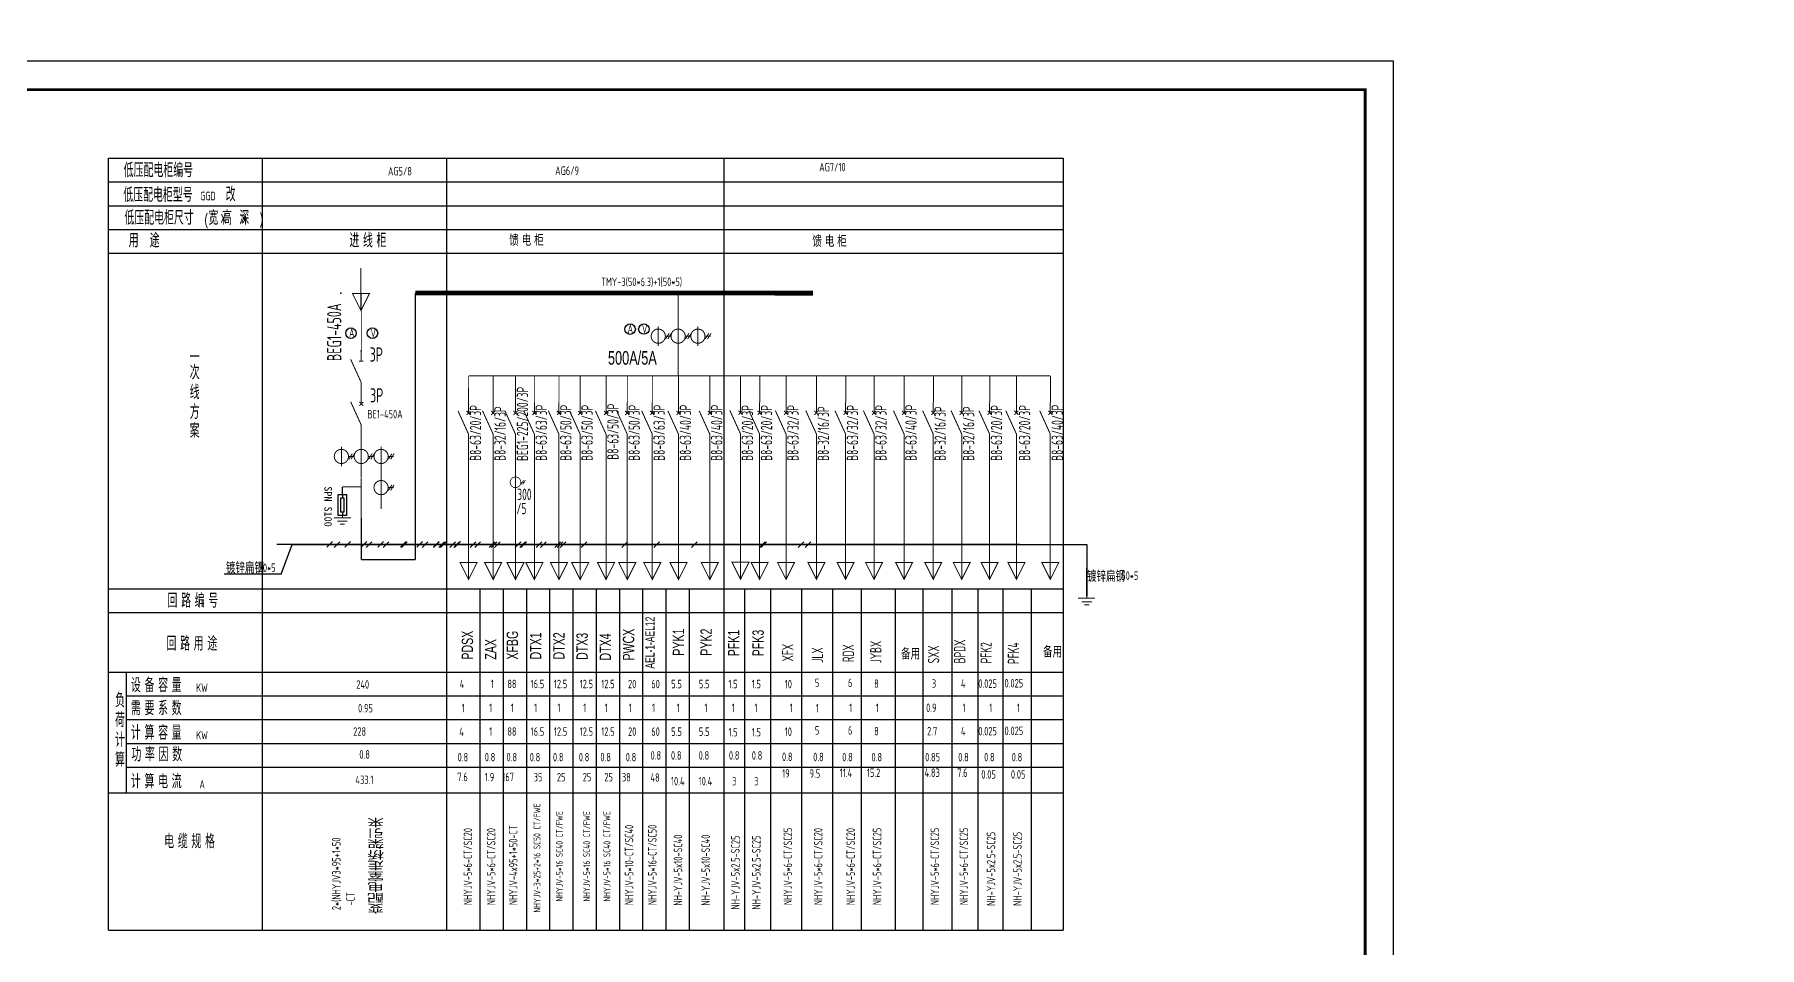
# Model space of a CAD drawing. Extents: x 2166032 to 5302137, y 581493 to 2416206.
# Drawn here: x 2860537 to 2921441, y 1016544 to 1048777 of the extents above; entities that cross this region are included whole.
import ezdxf

# ---------------------------------------------------------------- set-up
doc = ezdxf.new("R2010")
doc.units = 0
doc.header["$LTSCALE"] = 1000
doc.header["$MEASUREMENT"] = 0
doc.linetypes.add('CENTER2', pattern=[1.14, 0.75, -0.13, 0.13, -0.13])
doc.linetypes.add('DASHDOT', pattern=[1, 0.5, -0.25, 0, -0.25])
for name, color, linetype in [('A', 3, 'Continuous'), ('BX', 6, 'Continuous'), ('ELEMENT', 100, 'Continuous'), ('EQUIP', 80, 'Continuous'), ('FBX', 7, 'Continuous'), ('PUB_TITLE', 137, 'Continuous'), ('SHTLN', 4, 'Continuous'), ('TEL_TEXT', 7, 'Continuous'), ('TH_WIRE', 4, 'Continuous'), ('WIRE', 6, 'Continuous'), ('WIRE-母线', 6, 'Continuous'), ('WIRE-消防', 4, 'Continuous'), ('WIRE-系统', 4, 'Continuous'), ('YM', 3, 'Continuous'), ('电气', 3, 'Continuous')]:
    doc.layers.add(name, color=color, linetype=linetype)
doc.styles.add('_TEL_DIM', font='@tssdeng.shx', dxfattribs={"width": 0.8, "height": 3.5, "bigfont": '!tssdchn.shx'})
doc.styles.add('FS', font='arr.shx', dxfattribs={"width": 0.75, "bigfont": 'fs.shx'})
doc.styles.add('H1', font='simsun.ttc')
doc.styles.add('HZ', font='！tssdeng.shx', dxfattribs={"bigfont": '！tssdchn.shx'})
doc.styles.add('ROMAND', font='tssdeng.shx', dxfattribs={"bigfont": 'tssdchn.shx'})
doc.styles.get("Standard").update_dxf_attribs({"font": 'tssdeng.shx', "bigfont": 'tssdchn.shx'})

# ---------------------------------------------------------------- blocks, each defined once
blk = doc.blocks.new('$element$00000584')
at = {"const_width": 0.0233}
for points in [[(0, 0), (0, -1)], [(-0.467, -0.267), (-0.467, -0.733)], [(0.467, -0.267), (0.467, -0.733)], [(-0.3, -0.5), (-0.167, -0.5)], [(-0.211, -0.433), (-0.294, -0.567)], [(-0.158, -0.433), (-0.242, -0.567)], [(0.167, -0.5), (0.3, -0.5)], [(0.256, -0.433), (0.172, -0.567)], [(0.308, -0.433), (0.225, -0.567)], [(0.633, -0.5), (0.767, -0.5)], [(0.722, -0.433), (0.639, -0.567)], [(0.775, -0.433), (0.692, -0.567)]]:
    blk.add_lwpolyline(points, dxfattribs=at)
for points in [[(-0.467, -0.333, 1), (-0.467, -0.667, 1), (-0.467, -0.333)], [(0, -0.333, 1), (0, -0.667, 1), (0, -0.333)], [(0.467, -0.333, 1), (0.467, -0.667, 1), (0.467, -0.333)]]:
    blk.add_lwpolyline(points, format="xyb", close=True, dxfattribs=at)
at = {"flags": 9}
blk.add_attdef('S', (0, 0), '', height=0.00000667, dxfattribs=at)
blk = doc.blocks.new('$element$00000282')
at = {"const_width": 0.0233}
blk.add_lwpolyline([(0, 0), (0, -1)], dxfattribs=at)
blk.add_lwpolyline([(-0.2, -0.6), (0.2, -0.6), (0, -1), (-0.2, -0.6)], close=True, dxfattribs=at)
at = {"flags": 9}
blk.add_attdef('S', (0, 0), '', height=0.00000667, dxfattribs=at)
blk = doc.blocks.new('$element$00000578')
at = {"const_width": 0.0233}
for points in [[(0, 0), (0, -0.25)], [(0, -1), (0, -0.75), (-0.25, -0.2)], [(-0.05, -0.25), (0.05, -0.25)]]:
    blk.add_lwpolyline(points, dxfattribs=at)
at = {"flags": 9}
blk.add_attdef('S', (0, 0), '', height=0.00000667, dxfattribs=at)
blk = doc.blocks.new('$element$00000576')
at = {"const_width": 0.0233}
for points in [[(0, 0), (0, -0.25)], [(0, -1), (0, -0.75), (-0.25, -0.2)], [(-0.047, -0.297), (0.047, -0.203)], [(-0.047, -0.203), (0.047, -0.297)]]:
    blk.add_lwpolyline(points, dxfattribs=at)
at = {"flags": 9}
blk.add_attdef('S', (0, 0), '', height=0.00000667, dxfattribs=at)
blk = doc.blocks.new('_SHTLN')
blk.add_line((0.4, 0.4), (-0.4, -0.4))
blk = doc.blocks.new('_LINKPT1')
blk.add_line((0, 0), (0, 0))
blk = doc.blocks.new('M_Z25JXU')
for p, q in [((0.75, 0.6), (-0.75, 0.6)), ((-0.75, 0.6), (-0.75, 0)), ((-0.75, 0.3), (-0.5, 0.3)), ((-0.75, 0), (0.75, 0)), ((0.5, 0.3), (0.75, 0.3)), ((0.75, 0), (0.75, 0.6))]:
    blk.add_line(p, q)
blk.add_lwpolyline([(-0.5, 0.4), (-0.5, 0.2), (0.5, 0.2), (0.5, 0.4)], close=True)
for p in [(-0.75, 0.3), (0, 0.6), (0, 0), (0.75, 0.3)]:
    blk.add_blockref('_LINKPT1', p)
at = {"width": 0.8, "flags": 9}
blk.add_attdef('A', (0, 0), '', height=0.00002, dxfattribs=at)
blk = doc.blocks.new('$element$00000189')
at = {"const_width": 0.0233}
for points in [[(0, 0), (0, -1)], [(0.167, -0.5), (0.3, -0.5)], [(0.256, -0.433), (0.172, -0.567)], [(0.308, -0.433), (0.225, -0.567)]]:
    blk.add_lwpolyline(points, dxfattribs=at)
blk.add_lwpolyline([(0, -0.333, 1), (0, -0.667, 1), (0, -0.333)], format="xyb", close=True, dxfattribs=at)
at = {"flags": 9}
blk.add_attdef('S', (0, 0), '', height=0.00000667, dxfattribs=at)

msp = doc.modelspace()

# ---------------------------------------------------------------- linework, layer by layer
for p, q in [((2863147.3, 1017154.7), (2863147.3, 1044412)), ((2863147.3, 1044412), (2896856.3, 1044412)), ((2868575.7, 1044412), (2868575.7, 1017154.7)), ((2868575.7, 1044412), (2868575.7, 1017154.7)), ((2884878.3, 1044412), (2884878.3, 1017154.7)), ((2896856.3, 1044412), (2896856.3, 1017154.7)), ((2863147.3, 1043572), (2896856.3, 1043572)), ((2863147.3, 1042732), (2896856.3, 1042732)), ((2863147.3, 1041892), (2896856.3, 1041892)), ((2863147.3, 1041052), (2896856.3, 1041052)), ((2863147.3, 1029208.1), (2896856.3, 1029208.1)), ((2876262.8, 1029208.1), (2876262.8, 1017154.7)), ((2877083.4, 1029208.1), (2877083.4, 1017154.7)), ((2877904, 1029208.1), (2877904, 1017154.7)), ((2878724.6, 1029208.1), (2878724.6, 1017154.7)), ((2879545.2, 1029208.1), (2879545.2, 1017154.7)), ((2880365.8, 1029208.1), (2880365.8, 1017154.7)), ((2881186.4, 1029208.1), (2881186.4, 1017154.7)), ((2882007, 1029208.1), (2882007, 1017154.7)), ((2882827.6, 1029208.1), (2882827.6, 1017154.7)), ((2883648.2, 1029208.1), (2883648.2, 1017154.7)), ((2883648.2, 1029208.1), (2883648.2, 1017154.7)), ((2884878.3, 1029208.1), (2884878.3, 1017154.7)), ((2885599.3, 1029208.1), (2885599.3, 1017154.7)), ((2886521, 1029208.1), (2886521, 1017154.7)), ((2887622.5, 1029208.1), (2887622.5, 1017154.7)), ((2888713, 1029208.1), (2888713, 1017154.7)), ((2889720.5, 1029208.1), (2889720.5, 1017154.7)), ((2890926.3, 1029208.1), (2890926.3, 1017154.7)), ((2890926.3, 1029208.1), (2890926.3, 1017154.7)), ((2891906.3, 1029208.1), (2891906.3, 1017154.7)), ((2891906.3, 1029208.1), (2891906.3, 1017154.7)), ((2892923.8, 1029208.1), (2892923.8, 1017154.7)), ((2892923.8, 1029208.1), (2892923.8, 1017154.7)), ((2893840.3, 1029208.1), (2893840.3, 1017154.7)), ((2893840.3, 1029208.1), (2893840.3, 1017154.7)), ((2894723.3, 1029208.1), (2894723.3, 1017154.7)), ((2894723.3, 1029208.1), (2894723.3, 1017154.7)), ((2895722.2, 1029208.1), (2895722.2, 1017154.7)), ((2895722.2, 1029208.1), (2895722.2, 1017154.7)), ((2896856.3, 1029208.1), (2896856.3, 1017154.7)), ((2896856.3, 1029208.1), (2896856.3, 1017154.7)), ((2863147.3, 1028368.1), (2896856.3, 1028368.1)), ((2896856.3, 1027753.7), (2896856.3, 1017154.7)), ((2863147.3, 1026268.1), (2896856.3, 1026268.1)), ((2863787.2, 1022000.5), (2863787.2, 1026268.1)), ((2863787.2, 1025428.1), (2896856.3, 1025428.1)), ((2863787.2, 1024588.1), (2896856.3, 1024588.1)), ((2863787.2, 1023748.1), (2896856.3, 1023748.1)), ((2863787.2, 1022908.1), (2896856.3, 1022908.1)), ((2863147.3, 1022000.5), (2896856.3, 1022000.5)), ((2863147.3, 1017154.7), (2896856.3, 1017154.7))]:
    msp.add_line(p, q)
at = {"const_width": 35}
for points in [[(2882560.3, 1038476.5), (2882560.3, 1037776.5)], [(2883960.3, 1038476.5), (2883960.3, 1037776.5)], [(2882810.3, 1038126.5), (2883010.3, 1038126.5)], [(2882943.7, 1038226.5), (2882818.7, 1038026.5)], [(2883022.8, 1038226.5), (2882897.8, 1038026.5)], [(2883510.3, 1038126.5), (2883710.3, 1038126.5)], [(2883643.7, 1038226.5), (2883518.7, 1038026.5)], [(2883722.8, 1038226.5), (2883597.8, 1038026.5)], [(2884210.3, 1038126.5), (2884410.3, 1038126.5)], [(2884343.7, 1038226.5), (2884218.7, 1038026.5)], [(2884422.8, 1038226.5), (2884297.8, 1038026.5)]]:
    msp.add_lwpolyline(points, dxfattribs=at)
for points in [[(2882560.3, 1038376.5, 1), (2882560.3, 1037876.5, 1), (2882560.3, 1038376.5)], [(2883260.3, 1038376.5, 1), (2883260.3, 1037876.5, 1), (2883260.3, 1038376.5)], [(2883960.3, 1038376.5, 1), (2883960.3, 1037876.5, 1), (2883960.3, 1038376.5)]]:
    msp.add_lwpolyline(points, format="xyb", close=True, dxfattribs=at)
at = {"color": 3, "linetype": 'Continuous', "const_width": 36}
for points in [[(2871407.4, 1031792.2), (2871407.4, 1031718.3), (2871117.1, 1031718.3), (2871717.1, 1031718.3)], [(2871227.4, 1031598.3), (2871587.4, 1031598.3)], [(2871321.7, 1031490.9), (2871493.1, 1031490.9)], [(2897692.9, 1028947.2), (2897692.9, 1028873.3), (2897983.3, 1028873.3), (2897383.3, 1028873.3)], [(2897872.9, 1028753.3), (2897512.9, 1028753.3)], [(2897778.6, 1028645.9), (2897607.2, 1028645.9)]]:
    msp.add_lwpolyline(points, dxfattribs=at)
msp.add_circle((2604640.5, 1020101.3), 438608.5)
at = {"layer": 'A', "color": 3, "const_width": 25.2}
msp.add_lwpolyline([(2872073.1, 1039648.5), (2872073.1, 1037614)], dxfattribs=at)
at = {"layer": 'A', "const_width": 50.4}
for points in [[(2873979.3, 1030238.7), (2873979.3, 1039648.5)], [(2872073.1, 1031712.9), (2872073.1, 1030238.7)], [(2872073.1, 1030238.7), (2873979.3, 1030238.7)]]:
    msp.add_lwpolyline(points, dxfattribs=at)
at = {"layer": 'EQUIP', "color": 0}
msp.add_line((2875079.6, 1044412), (2875079.6, 1017154.7), dxfattribs=at)
at = {"layer": 'EQUIP'}
for q in [(2869635.2, 1030775), (2867230, 1029721.1)]:
    msp.add_line((2869244, 1029721.1), q, dxfattribs=at)
at = {"layer": 'EQUIP', "ltscale": 0.1, "const_width": 40}
for points in [[(2871407.4, 1032805.3), (2872073.1, 1032805.3)], [(2871407.4, 1032542.2), (2871407.4, 1032805.3)]]:
    msp.add_lwpolyline(points, dxfattribs=at)
at = {"layer": 'FBX'}
for centre in [(2871709.4, 1038232.7), (2872468, 1038232.7), (2881566, 1038375.9), (2882051.8, 1038377.8)]:
    msp.add_circle(centre, 185.8, dxfattribs=at)
at = {"layer": 'PUB_TITLE'}
msp.add_lwpolyline([(2803419.4, 988432.2), (2908519.4, 988432.2), (2908519.4, 1047832.2), (2803419.4, 1047832.2)], close=True, dxfattribs=at)
at = {"layer": 'PUB_TITLE', "const_width": 100}
msp.add_lwpolyline([(2805919.4, 989432.2), (2907519.4, 989432.2), (2907519.4, 1046832.2), (2805919.4, 1046832.2)], close=True, dxfattribs=at)
at = {"layer": 'TH_WIRE', "linetype": 'CENTER2', "ltscale": 0.03, "const_width": 50}
for points in [[(2869084.8, 1030775), (2897692.9, 1030770)], [(2897692.9, 1028947.2), (2897692.9, 1029935.4)]]:
    msp.add_lwpolyline(points, dxfattribs=at)
at = {"layer": 'TH_WIRE', "linetype": 'CENTER2', "ltscale": 0.1, "const_width": 50}
msp.add_lwpolyline([(2897692.9, 1030770), (2897692.9, 1029935.4)], dxfattribs=at)
at = {"layer": 'WIRE'}
for p, q in [((2869598.1, 1030769.7), (2894224.8, 1030769.7)), ((2897692.9, 1028947.2), (2897692.9, 1029935.4))]:
    msp.add_line(p, q, dxfattribs=at)
at = {"layer": 'WIRE', "ltscale": 0.1}
msp.add_line((2897692.9, 1030770), (2897692.9, 1029935.4), dxfattribs=at)
at = {"layer": 'WIRE-母线'}
for p in [(2871346.9, 1039648.9), (2881022.8, 1039646.1), (2872073.1, 1037614)]:
    msp.add_point(p, dxfattribs=at)
at = {"layer": 'WIRE-消防', "const_width": 30}
for points in [[(2883260.3, 1039647.1), (2883260.3, 1036726)], [(2875862.5, 1035792.6), (2875863.8, 1036721.1)], [(2876730.6, 1035791.7), (2876729.8, 1036720.1)], [(2877520.8, 1035791.7), (2877520.8, 1036718)], [(2878185.7, 1035791.6), (2878187, 1036720.1)], [(2879053.8, 1035790.7), (2879053, 1036719.1)], [(2879804.5, 1035783), (2879804.5, 1036721.1)], [(2880718, 1035790.7), (2880718, 1036717)], [(2881467, 1035790.7), (2881467, 1036721.1)], [(2882349.3, 1035790.7), (2882351, 1036721.1)]]:
    msp.add_lwpolyline(points, dxfattribs=at)
at = {"layer": 'WIRE-系统', "ltscale": 0.5, "const_width": 35}
for points in [[(2875863.8, 1036721.1), (2896405.6, 1036721.1)], [(2883044.9, 1036721.1), (2883044.9, 1036721.1)], [(2883275, 1035787), (2883275.5, 1036719.5)], [(2884381.2, 1035790.7), (2884381.2, 1036721.1)], [(2885463.9, 1035803.2), (2885463.9, 1036733.6)], [(2886142, 1035796.7), (2886142, 1036721.1)], [(2887075.3, 1035796.7), (2887075.3, 1036721.1)], [(2888147.8, 1035796.7), (2888147.8, 1036721.1)], [(2889177.3, 1035796.7), (2889177.3, 1036721.1)], [(2890181.8, 1035796.7), (2890181.8, 1036721.1)], [(2891243.1, 1035796.7), (2891243.1, 1036721.1)], [(2892272.6, 1035796.7), (2892272.6, 1036721.1)], [(2893277.1, 1035796.7), (2893277.1, 1036721.1)], [(2894261.8, 1035796.7), (2894261.8, 1036721.1)], [(2895209.8, 1035796.7), (2895209.8, 1036721.1)], [(2896405.6, 1035796.7), (2896405.6, 1036721.1)], [(2875862.5, 1034292.6), (2875862.5, 1031035.6)], [(2876730.6, 1034291.7), (2876730.6, 1031034.6)], [(2877518.6, 1034291.7), (2877518.6, 1031034.6)], [(2878185.7, 1034291.6), (2878185.7, 1031034.6)], [(2879053.8, 1034290.7), (2879053.8, 1031033.6)], [(2879803.8, 1034290.7), (2879803.8, 1031033.6)], [(2880715.8, 1034290.7), (2880715.8, 1031033.6)], [(2881465.8, 1034290.7), (2881465.8, 1031033.6)], [(2882349.3, 1034290.7), (2882349.3, 1031033.6)], [(2883275.3, 1034289.7), (2883275.3, 1031032.6)], [(2884379.7, 1034290.7), (2884379.7, 1031033.6)], [(2885462.5, 1034303.2), (2885462.5, 1031046.1)], [(2886138, 1034296.7), (2886138, 1031039.7)], [(2887071.3, 1034296.7), (2887071.3, 1031039.7)], [(2888143.8, 1034296.7), (2888143.8, 1031039.7)], [(2889173.3, 1034296.7), (2889173.3, 1031039.7)], [(2890177.8, 1034296.7), (2890177.8, 1031039.7)], [(2891239.1, 1034296.7), (2891239.1, 1031039.7)], [(2892268.6, 1034296.7), (2892268.6, 1031039.7)], [(2893273.1, 1034296.7), (2893273.1, 1031039.7)], [(2894257.8, 1034296.7), (2894257.8, 1031039.7)], [(2895205.8, 1034296.7), (2895205.8, 1031039.7)], [(2896401.7, 1034296.7), (2896401.7, 1031039.7)], [(2872073.1, 1033114), (2872073.1, 1031712.9)]]:
    msp.add_lwpolyline(points, dxfattribs=at)
at = {"layer": 'WIRE-系统', "ltscale": 0.5}
msp.add_lwpolyline([(2881022.8, 1036721.1), (2881022.8, 1036721.1)], dxfattribs=at)
at = {"layer": 'YM', "const_width": 168}
msp.add_lwpolyline([(2888027.8, 1039646.4), (2873979.3, 1039648.5)], dxfattribs=at)

# ---------------------------------------------------------------- block references
at = {"layer": 'ELEMENT'}
for name, p, xscale, yscale, zscale in [('$element$00000282', (2872063.4, 1040529.3), 1500, 1500, 1500), ('$element$00000578', (2872073.1, 1037614), 1500, 1500, 1500), ('$element$00000576', (2872073.1, 1036114), 1500, 1500, 1500), ('$element$00000576', (2875862.5, 1035792.6), 1500, 1500, 1500), ('$element$00000576', (2876730.6, 1035791.7), 1500, 1500, 1500), ('$element$00000576', (2877518.6, 1035791.7), 1500, 1500, 1500), ('$element$00000576', (2878185.7, 1035791.6), 1500, 1500, 1500), ('$element$00000576', (2879053.8, 1035790.7), 1500, 1500, 1500), ('$element$00000576', (2879803.8, 1035790.7), 1500, 1500, 1500), ('$element$00000576', (2880715.8, 1035790.7), 1500, 1500, 1500), ('$element$00000576', (2881465.8, 1035790.7), 1500, 1500, 1500), ('$element$00000576', (2882349.3, 1035790.7), 1500, 1500, 1500), ('$element$00000576', (2883275.3, 1035789.7), 1500, 1500, 1500), ('$element$00000576', (2884379.7, 1035790.7), 1500, 1500, 1500), ('$element$00000576', (2885462.5, 1035803.2), 1500, 1500, 1500), ('$element$00000576', (2886138, 1035796.7), 1500, 1500, 1500), ('$element$00000576', (2887071.3, 1035796.7), 1500, 1500, 1500), ('$element$00000576', (2888143.8, 1035796.7), 1500, 1500, 1500), ('$element$00000576', (2889173.3, 1035796.7), 1500, 1500, 1500), ('$element$00000576', (2890177.8, 1035796.7), 1500, 1500, 1500), ('$element$00000576', (2891239.1, 1035796.7), 1500, 1500, 1500), ('$element$00000576', (2892268.6, 1035796.7), 1500, 1500, 1500), ('$element$00000576', (2893273.1, 1035796.7), 1500, 1500, 1500), ('$element$00000576', (2894257.8, 1035796.7), 1500, 1500, 1500), ('$element$00000576', (2895205.8, 1035796.7), 1500, 1500, 1500), ('$element$00000576', (2896401.7, 1035796.7), 1500, 1500, 1500), ('$element$00000584', (2872073.1, 1034630.9), 1500, 1500, 1500), ('$element$00000189', (2872773.1, 1033530.9), 1500, 1500, 1500), ('$element$00000189', (2877518.6, 1033529.8), 1125, 1125, 1125), ('$element$00000189', (2877518.6, 1033529.8), 1125, 1125, 1125), ('$element$00000282', (2875862.5, 1031035.6), 1500, 1500, 1500), ('$element$00000282', (2876730.6, 1031034.6), 1500, 1500, 1500), ('$element$00000282', (2877518.6, 1031034.6), 1500, 1500, 1500), ('$element$00000282', (2878185.7, 1031034.6), 1500, 1500, 1500), ('$element$00000282', (2879053.8, 1031033.6), 1500, 1500, 1500), ('$element$00000282', (2879803.8, 1031033.6), 1500, 1500, 1500), ('$element$00000282', (2880715.8, 1031033.6), 1500, 1500, 1500), ('$element$00000282', (2881465.8, 1031033.6), 1500, 1500, 1500), ('$element$00000282', (2882349.3, 1031033.6), 1500, 1500, 1500), ('$element$00000282', (2883275.3, 1031032.6), 1500, 1500, 1500), ('$element$00000282', (2884379.7, 1031033.6), 1500, 1500, 1500), ('$element$00000282', (2885462.5, 1031046.1), 1500, 1500, 1500), ('$element$00000282', (2886138, 1031039.7), 1500, 1500, 1500), ('$element$00000282', (2887071.3, 1031039.7), 1500, 1500, 1500), ('$element$00000282', (2888143.8, 1031039.7), 1500, 1500, 1500), ('$element$00000282', (2889173.3, 1031039.7), 1500, 1500, 1500), ('$element$00000282', (2890177.8, 1031039.7), 1500, 1500, 1500), ('$element$00000282', (2891239.1, 1031039.7), 1500, 1500, 1500), ('$element$00000282', (2892268.6, 1031039.7), 1500, 1500, 1500), ('$element$00000282', (2893273.1, 1031039.7), 1500, 1500, 1500), ('$element$00000282', (2894257.8, 1031039.7), 1500, 1500, 1500), ('$element$00000282', (2895205.8, 1031039.7), 1500, 1500, 1500), ('$element$00000282', (2896401.7, 1031039.7), 1500, 1500, 1500)]:
    msp.add_blockref(name, p, dxfattribs=dict(at, xscale=xscale, yscale=yscale, zscale=zscale))
at = {"layer": 'EQUIP', "ltscale": 0.1, "xscale": -500, "yscale": 500, "zscale": 500, "rotation": 90}
msp.add_blockref('M_Z25JXU', (2871557.4, 1032167.2), dxfattribs=at)
at = {"layer": 'SHTLN', "xscale": 250, "yscale": 250, "zscale": 250}
for p in [(2870957.1, 1030775), (2871218.5, 1030769.7), (2871588.4, 1030775), (2872171.2, 1030775), (2872343.5, 1030769.7), (2872758.4, 1030775), (2872950.1, 1030769.7), (2873557.9, 1030775), (2873595, 1030769.7), (2874140.6, 1030775), (2874326.8, 1030768.4), (2874720, 1030769.7), (2874727.9, 1030775), (2874909.5, 1030768.4), (2874976.6, 1030769.7), (2875305.4, 1030771.8), (2875446.3, 1030769.4), (2875483.2, 1030772.8), (2876022.8, 1030770.7), (2876182.9, 1030769.4), (2876685.6, 1030771.8), (2876765.6, 1030769.4), (2876877.8, 1030770.7), (2877612.6, 1030771.8), (2877769.5, 1030768.4), (2877806.4, 1030771.8), (2878346, 1030769.7), (2878506.1, 1030768.4), (2879008.8, 1030770.8), (2879088.8, 1030768.4), (2879201, 1030769.7), (2879935.8, 1030770.8), (2881378.1, 1030770.8), (2882503.1, 1030770.8), (2883827.6, 1030770.8), (2886229.6, 1030770.8), (2886281.7, 1030770.8), (2887596.8, 1030769.7), (2887844.9, 1030769.7)]:
    msp.add_blockref('_SHTLN', p, dxfattribs=at)

# ---------------------------------------------------------------- texts
at = {"width": 0.7}
for s, height, style, p in [('低压配电柜编号', 500, 'HZ', (2863686.9, 1043738.8)), ('低压配电柜型号', 500, 'HZ', (2863670, 1042867.2)), ('改', 500, 'HZ', (2867286.4, 1042889.8)), ('低压配电柜尺寸    宽 高  深', 500, 'HZ', (2863710.2, 1042059.1)), ('用   途', 500, 'HZ', (2863863.5, 1041258.9)), ('进 线 柜', 500, 'HZ', (2871653.6, 1041257.2)), ('一', 500, 'HZ', (2866016.6, 1037145.2)), ('500A/5A', 480, 'FS', (2880783.8, 1037120.2)), ('次', 500, 'HZ', (2866016.6, 1036601.2)), ('线', 500, 'HZ', (2866016.6, 1035901.2)), ('方', 500, 'HZ', (2866016.6, 1035201.2)), ('案', 500, 'HZ', (2866016.6, 1034537.9)), ('回 路 编 号', 500, 'HZ', (2865232.9, 1028540.5)), ('回 路 用 途', 500, 'HZ', (2865197.7, 1027024.9)), ('设 备 容 量', 500, 'HZ', (2863940.2, 1025557.6)), ('负', 500, 'HZ', (2863379.3, 1025026.3)), ('需 要 系 数', 500, 'HZ', (2863940.2, 1024746.1)), ('荷', 500, 'HZ', (2863379.3, 1024326.3)), ('计 算 容 量', 500, 'HZ', (2863940.2, 1023878.9)), ('计', 500, 'HZ', (2863379.3, 1023626.3)), ('算', 500, 'HZ', (2863379.3, 1022926.3)), ('功 率 因 数', 500, 'HZ', (2863958, 1023111.6)), ('计 算 电 流', 500, 'HZ', (2863940.2, 1022159.8)), ('电 缆 规 格', 500, 'HZ', (2865116.1, 1020043.3))]:
    msp.add_text(s, height=height, dxfattribs=dict(at, style=style)).set_placement(p)
at = {"layer": 'BX', "color": 3, "style": 'HZ', "width": 0.7}
for s, p in [('(', (2866536.5, 1042059.1)), ('x', (2867111.7, 1042134.7)), ('x', (2867829.6, 1042134.7)), (')', (2868487.1, 1042082.6)), ('馈 电 柜', (2877297.5, 1041315.8)), ('馈 电 柜', (2888000.5, 1041276.8)), ('镀锌扁钢', (2867295.7, 1029749.9)), ('镀锌扁钢', (2897697.7, 1029451.9)), ('备用', (2891133.2, 1026711.2)), ('备用', (2896144.8, 1026784.3))]:
    msp.add_text(s, height=400, dxfattribs=at).set_placement(p)
for s, height, p in [('AEL-1-AEL12', 320, (2882427.1, 1026391.8)), ('PDSX', 400, (2876020.8, 1026707.5)), ('XFBG', 400, (2877608.6, 1026707.5)), ('DTX1', 400, (2878429.2, 1026713.7)), ('DTX2', 400, (2879249.8, 1026713.7)), ('DTX3', 400, (2880070.4, 1026696.5)), ('DTX4', 400, (2880891, 1026674.5)), ('PWCX', 400, (2881711.6, 1026674.5)), ('PYK1', 400, (2883472.9, 1026845.9)), ('PYK2', 400, (2884450.4, 1026845.9)), ('PFK1', 400, (2885420.7, 1026824.6)), ('PFK3', 400, (2886285.7, 1026824.6)), ('ZAX', 400, (2876841.4, 1026707.5))]:
    msp.add_text(s, height=height, rotation=90, dxfattribs=at).set_placement(p)
at = {"layer": 'FBX', "style": 'ROMAND', "width": 0.6}
for s, p in [('A', (2881477.6, 1038241)), ('V', (2881986.1, 1038226.9)), ('A', (2871643.5, 1038097.9)), ('V', (2872402.3, 1038081.9))]:
    msp.add_text(s, height=300, dxfattribs=at).set_placement(p)
at = {"layer": 'TEL_TEXT', "style": '_TEL_DIM', "width": 0.64}
for s, height, p in [('BEG1-450A', 500, (2871368, 1037248.5)), ('BEG1-225/200/3P', 400, (2877965.6, 1033722.4)), ('B8-63/20/3P', 400, (2876306.5, 1033726.8)), ('B8-32/16/3P', 400, (2877174, 1033726.8)), ('B8-63/63/3P', 400, (2878629.1, 1033726.8)), ('B8-63/50/3P', 400, (2879497.2, 1033726.8)), ('B8-63/50/3P', 400, (2880247.2, 1033726.8)), ('B8-63/50/3P', 400, (2881159.2, 1033768)), ('B8-63/50/3P', 400, (2881909.2, 1033726.8)), ('B8-63/63/3P', 400, (2882792.7, 1033726.8)), ('B8-63/40/3P', 400, (2883718.7, 1033726.8)), ('B8-63/40/3P', 400, (2884823.1, 1033726.8)), ('B8-63/20/3P', 400, (2885906.4, 1033726.8)), ('B8-63/20/3P', 400, (2886581.9, 1033726.8)), ('B8-63/32/3P', 400, (2887515.2, 1033726.8)), ('B8-32/16/3P', 400, (2888587.7, 1033726.8)), ('B8-63/32/3P', 400, (2889617.2, 1033726.8)), ('B8-63/32/3P', 400, (2890621.7, 1033726.8)), ('B8-63/40/3P', 400, (2891683, 1033726.8)), ('B8-32/16/3P', 400, (2892712.5, 1033726.8)), ('B8-32/16/3P', 400, (2893717, 1033726.8)), ('B8-63/20/3P', 400, (2894701.7, 1033726.8)), ('B8-63/20/3P', 400, (2895692.8, 1033726.8)), ('B8-63/40/3P', 400, (2896845.6, 1033726.8)), ('XFX', 400, (2887330.4, 1026646)), ('JLX', 400, (2888376.1, 1026596.2)), ('RDX', 400, (2889470.4, 1026615.5)), ('JYBX', 400, (2890441.4, 1026576)), ('SXX', 400, (2892479.4, 1026576)), ('BPDX', 400, (2893402.3, 1026576)), ('PFK2', 400, (2894337, 1026576)), ('PFK4', 400, (2895301.6, 1026553.6))]:
    msp.add_text(s, height=height, rotation=90, dxfattribs=at).set_placement(p)
for s, height, p in [('3P', 500, (2872373.1, 1037228.8)), ('3P', 500, (2872385.5, 1035789.2)), ('300', 400, (2877580, 1032342.8)), ('/5', 400, (2877553.5, 1031842.6))]:
    msp.add_text(s, height=height, dxfattribs=at).set_placement(p)
at = {"layer": 'TEL_TEXT', "color": 6, "style": '_TEL_DIM', "width": 0.8}
msp.add_text('变配电室走桥架引来', height=500, rotation=90, dxfattribs=at).set_placement((2872856.8, 1017727.7))
at = {"layer": 'WIRE', "style": 'ROMAND', "width": 0.7}
for s, p in [('AG5/8', (2873017.2, 1043799)), ('AG6/9', (2878921.3, 1043820)), ('AG7/10', (2888242.8, 1043944.5)), ('GGD', (2866386.6, 1042925.5)), ('BE1-450A', (2872291, 1035223)), ('50*5', (2868447.5, 1029802.2)), ('50*5', (2898907.6, 1029522.3)), ('KW', (2866243.8, 1025568.2)), ('240', (2871898.4, 1025680.5)), ('4', (2875549.3, 1025697.8)), ('1', (2876647.3, 1025698.1)), ('88', (2877232.3, 1025698.1)), ('16.5', (2878052.9, 1025698.1)), ('12.5', (2878873.5, 1025698.1)), ('12.5', (2879785.4, 1025698.1)), ('12.5', (2880548.3, 1025698.1)), ('20', (2881493.1, 1025696)), ('60', (2882313.7, 1025696)), ('5.5', (2883018.1, 1025696)), ('5.5', (2883995.5, 1025696)), ('1.5', (2885037.2, 1025696)), ('1.5', (2885858.4, 1025696)), ('10', (2887026.4, 1025693.5)), ('5', (2888091.2, 1025738.6)), ('6', (2889257.4, 1025739)), ('8', (2890183.4, 1025711.3)), ('3', (2892221.4, 1025711.3)), ('4', (2893245.8, 1025711.3)), ('0.025', (2893858.4, 1025711.3)), ('0.025', (2894785.5, 1025723.1)), ('0.95', (2871960.7, 1024841)), ('1', (2875623.3, 1024848.8)), ('1', (2876588.6, 1024857.5)), ('1', (2877355.8, 1024857.5)), ('1', (2878176.4, 1024857.5)), ('1', (2878997, 1024857.5)), ('1', (2879908.9, 1024857.5)), ('1', (2880671.8, 1024857.5)), ('1', (2881520.4, 1024857.5)), ('1', (2882341, 1024857.5)), ('1', (2883213.6, 1024857.5)), ('1', (2884191.1, 1024857.5)), ('1', (2885156.3, 1024857.5)), ('1', (2885954.4, 1024857.5)), ('1', (2887204.1, 1024857.5)), ('1', (2888121.4, 1024846.5)), ('1', (2889302.1, 1024857.5)), ('1', (2890243.1, 1024857.5)), ('0.9', (2892016.4, 1024857.5)), ('1', (2893305.5, 1024857.5)), ('1', (2894247.2, 1024857.5)), ('1', (2895223.7, 1024857.5)), ('KW', (2866243.8, 1023888.2)), ('228', (2871790.4, 1024019.4)), ('4', (2875533.8, 1024004.8)), ('1', (2876587.8, 1024018.1)), ('88', (2877232.3, 1024018.1)), ('16.5', (2878052.9, 1024018.1)), ('12.5', (2878873.5, 1024018.1)), ('12.5', (2879785.4, 1024018.1)), ('12.5', (2880548.3, 1024018.1)), ('20', (2881493.1, 1024016)), ('60', (2882313.7, 1024016)), ('5.5', (2883018.1, 1024016)), ('5.5', (2883995.5, 1024016)), ('1.5', (2885037.2, 1023996)), ('1.5', (2885858.4, 1023996)), ('10', (2887026.4, 1024013.5)), ('5', (2888091.2, 1024058.6)), ('6', (2889257.4, 1024059)), ('8', (2890183.4, 1024031.3)), ('2.7', (2892051.4, 1024031.3)), ('4', (2893245.8, 1024031.3)), ('0.025', (2893858.4, 1024031.3)), ('0.025', (2894785.5, 1024043.1)), ('0.8', (2872005.8, 1023212)), ('0.8', (2875474.8, 1023114.8)), ('0.8', (2876433.6, 1023116)), ('0.8', (2877200.8, 1023116)), ('0.8', (2878021.4, 1023116)), ('0.8', (2878842, 1023116)), ('0.8', (2879753.9, 1023116)), ('0.8', (2880516.8, 1023116)), ('0.8', (2881411.2, 1023116)), ('0.8', (2882287, 1023176)), ('0.8', (2883008.6, 1023176)), ('0.8', (2883986.1, 1023176)), ('0.8', (2885053.8, 1023176)), ('0.8', (2885861.5, 1023176)), ('0.8', (2886928.9, 1023128)), ('0.8', (2888029.4, 1023119.5)), ('0.8', (2889053.4, 1023116)), ('0.8', (2890088.1, 1023116)), ('0.85', (2891981.9, 1023116)), ('0.8', (2893150.5, 1023116)), ('0.8', (2894064.3, 1023116)), ('0.8', (2895039.2, 1023116)), ('433.1', (2871869.3, 1022314.5)), ('7.6', (2875465.1, 1022417.9)), ('1.9', (2876440.3, 1022411.7)), ('167', (2877052.9, 1022417.9)), ('35', (2878162, 1022409.2)), ('25', (2878982.6, 1022409.2)), ('25', (2879894.5, 1022409.2)), ('25', (2880657.4, 1022409.2)), ('38', (2881278, 1022406.9)), ('48', (2882287, 1022395.2)), ('19', (2886935.9, 1022541.5)), ('9.5', (2887903.9, 1022536.5)), ('11.4', (2888967.9, 1022560)), ('15.2', (2889926.4, 1022566)), ('4.83', (2891964.4, 1022566)), ('7.6', (2893113.6, 1022566)), ('0.05', (2893966.2, 1022504.8)), ('0.05', (2895010.5, 1022504.8)), ('A', (2866360.6, 1022158.3)), ('10.4', (2883008.6, 1022268.4)), ('10.4', (2883986.1, 1022268.4)), ('3', (2885168.1, 1022268.4)), ('3', (2885945.1, 1022268.4))]:
    msp.add_text(s, height=300, dxfattribs=at).set_placement(p)
at = {"layer": 'WIRE', "color": 1, "style": 'ROMAND', "width": 0.7}
msp.add_text('TMY-3(50*6.3)+1(50*5)', height=300, dxfattribs=at).set_placement((2880543.2, 1039895.5))
at = {"layer": 'WIRE', "style": 'ROMAND', "width": 0.7}
for s, height, p in [(' NHYJV-3*25+2*16 SC50 CT/FWE', 240, (2878400.5, 1017651.4)), (' NHYJV-5*16 SC40 CT/FWE', 240, (2879187.9, 1018040.2)), (' NHYJV-5*16 SC40 CT/FWE', 240, (2880151, 1018040.2)), (' NHYJV-5*16 SC40 CT/FWE', 240, (2880865.7, 1018040.2)), ('NHYJV-5*6-CT/SC20', 300, (2875988.7, 1018040.2)), ('NHYJV-5*6-CT/SC20', 300, (2876809.3, 1018040.2)), ('NHYJV-4x95+1*50-CT', 300, (2877589.3, 1018040.2)), ('NHYJV-5*10-CT/SC40', 300, (2881679.4, 1018040.2)), ('NHYJV-5*16-CT/SC50', 300, (2882500, 1018040.2)), ('NH-YJV-5x10-SC40', 300, (2883405.7, 1018023.9)), ('NH-YJV-5x10-SC40', 300, (2884383.1, 1018023.9)), ('NH-YJV-5x2.5-SC25', 300, (2885433.6, 1017885)), ('NH-YJV-5x2.5-SC25', 300, (2886172.5, 1017885)), ('NHYJV-5*6-CT/SC25', 300, (2887283.9, 1018040.2)), ('NHYJV-5*6-CT/SC20', 300, (2888356, 1018040.2)), ('NHYJV-5*6-CT/SC20', 300, (2889503.4, 1018040.2)), ('NHYJV-5*6-CT/SC25', 300, (2890435.4, 1018040.2)), ('NHYJV-5*6-CT/SC25', 300, (2892473.4, 1018040.2)), ('NHYJV-5*6-CT/SC25', 300, (2893497.8, 1018040.2)), ('NH-YJV-5x2.5-SC25', 300, (2894458.5, 1018015.6)), ('NH-YJV-5x2.5-SC25', 300, (2895390.5, 1018015.6))]:
    msp.add_text(s, height=height, rotation=90, dxfattribs=at).set_placement(p)
at = {"layer": 'WIRE', "color": 6, "style": 'ROMAND', "width": 0.7}
for s, p in [('2*(NHYJV3*95+1*50', (2871343.3, 1017862.8)), ('-CT', (2871842.9, 1018028.8))]:
    msp.add_text(s, height=300, rotation=90, dxfattribs=at).set_placement(p)
at = {"layer": '电气', "color": 3, "linetype": 'DASHDOT', "style": 'H1'}
msp.add_text('SPN S100', height=262.5, rotation=270, dxfattribs=at).set_placement((2870773.2, 1032826))

doc.saveas('drawing.dxf')
